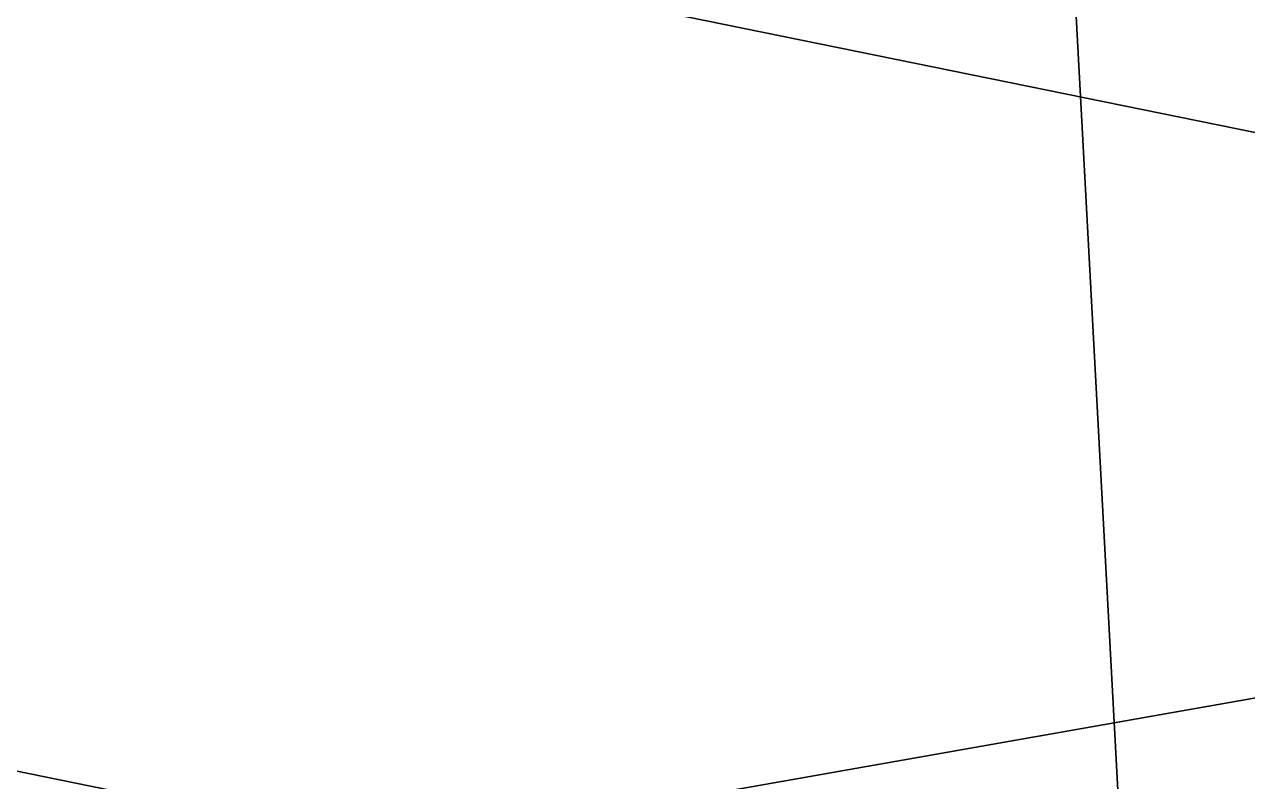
# Model space of a CAD drawing. Header units: metres. Extents: x 503497 to 504361, y 6966567 to 6966857.
# Drawn here: x 504124.6152 to 504125.0231, y 6966696.3074 to 6966696.5598 of the extents above; entities that cross this region are included whole.
import ezdxf

# ---------------------------------------------------------------- set-up
doc = ezdxf.new("R2010")
doc.units = ezdxf.units.M

msp = doc.modelspace()

# ---------------------------------------------------------------- linework, layer by layer
at = {"layer": 'SHADOW_APPROVED_20260111T072000'}
for points in [[(504158.2689, 6966700.4901), (504156.6455, 6966690.0834), (504077.0011, 6966706.3054), (504078.6245, 6966716.7121), (504158.2689, 6966700.4901)], [(504125.6223, 6966696.1052), (504122.7613, 6966696.5515), (504049.5875, 6966711.4555), (504052.4485, 6966711.0092), (504125.6223, 6966696.1052)], [(504124.6436, 6966689.8311), (504125.6223, 6966696.1052), (504052.4485, 6966711.0092), (504051.4698, 6966704.7351), (504124.6436, 6966689.8311)], [(504156.6455, 6966690.0834), (504137.1539, 6966693.1239), (504057.5095, 6966709.3459), (504077.0011, 6966706.3054), (504156.6455, 6966690.0834)]]:
    msp.add_lwpolyline(points, close=True, dxfattribs=at)
at = {"layer": 'SHADOW_APPROVED_20260314T074000'}
for points in [[(504154.0443, 6966707.0275), (504153.1492, 6966701.2887), (504057.6347, 6966684.4655), (504058.5298, 6966690.2043), (504154.0443, 6966707.0275)], [(504153.1492, 6966701.2887), (504158.2689, 6966700.4901), (504062.7544, 6966683.6669), (504057.6347, 6966684.4655), (504153.1492, 6966701.2887)]]:
    msp.add_lwpolyline(points, close=True, dxfattribs=at)
at = {"layer": 'SHADOW_APPROVED_20260621T120000'}
for points in [[(504124.1841, 6966701.6081), (504124.6865, 6966701.7525), (504127.3075, 6966653.0797), (504126.8051, 6966652.9353), (504124.1841, 6966701.6081)], [(504124.6865, 6966701.7525), (504126.4679, 6966701.5261), (504129.0889, 6966652.8533), (504127.3075, 6966653.0797), (504124.6865, 6966701.7525)]]:
    msp.add_lwpolyline(points, close=True, dxfattribs=at)
at = {"layer": 'SHADOW_COMPARATOR_RL48_20260111T072000'}
for points in [[(504125.6223, 6966696.1052), (504122.7613, 6966696.5515), (504077.134, 6966705.8449), (504079.995, 6966705.3986), (504125.6223, 6966696.1052)], [(504124.6436, 6966689.8311), (504125.6223, 6966696.1052), (504079.995, 6966705.3986), (504079.0163, 6966699.1245), (504124.6436, 6966689.8311)]]:
    msp.add_lwpolyline(points, close=True, dxfattribs=at)
at = {"layer": 'SHADOW_COMPARATOR_RL48_20260621T120000'}
for points in [[(504124.1841, 6966701.6081), (504124.6865, 6966701.7525), (504126.3208, 6966671.4027), (504125.8184, 6966671.2583), (504124.1841, 6966701.6081)], [(504124.6865, 6966701.7525), (504126.4679, 6966701.5261), (504128.1022, 6966671.1763), (504126.3208, 6966671.4027), (504124.6865, 6966701.7525)]]:
    msp.add_lwpolyline(points, close=True, dxfattribs=at)

doc.saveas('drawing.dxf')
